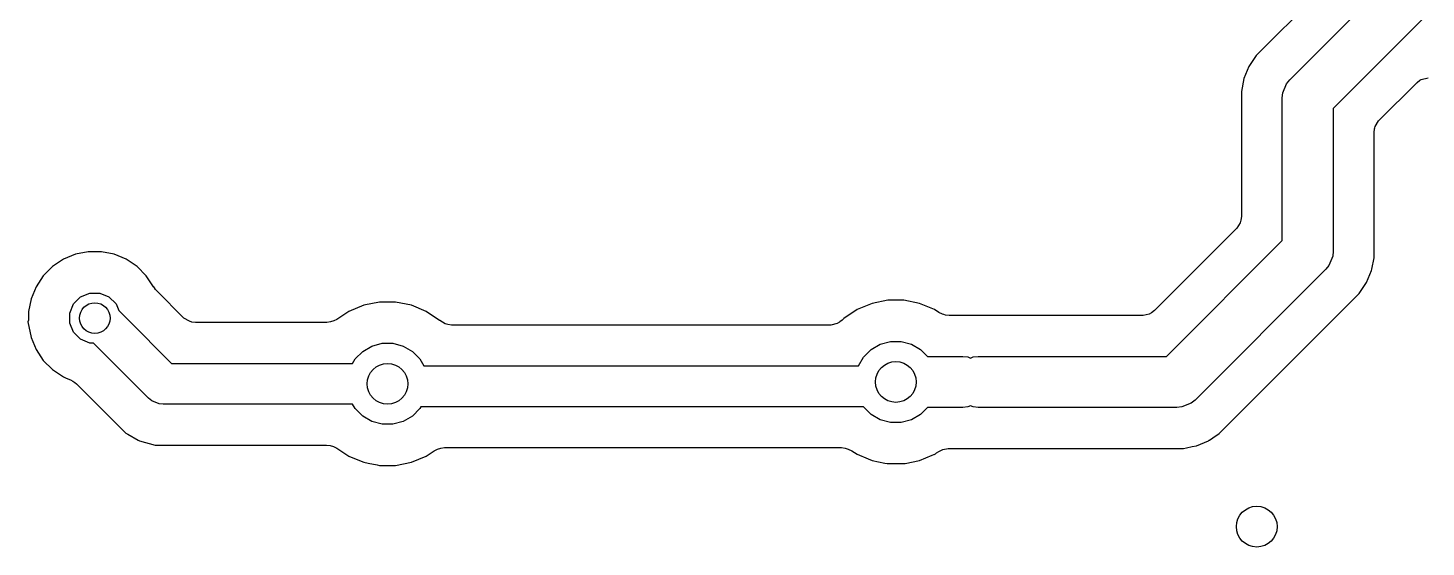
# Model space of a CAD drawing. Header units: inches. Extents: x 0.71 to 7.56, y -5.16 to -0.79.
# Drawn here: x 3.943 to 4.483, y -2.079 to -1.878 of the extents above; entities that cross this region are included whole.
import ezdxf

# ---------------------------------------------------------------- set-up
doc = ezdxf.new("R2010")
doc.units = ezdxf.units.IN
doc.header["$MEASUREMENT"] = 0
doc.layers.add('BLACK', color=250, linetype='CONTINUOUS')

msp = doc.modelspace()

# ---------------------------------------------------------------- linework, layer by layer
at = {"layer": 'BLACK', "linetype": 'CONTINUOUS'}
for p, q in [((4.43005, -1.89848), (4.46924, -1.85928)), ((4.44312, -1.86311), (4.41712, -1.88911)), ((4.48316, -1.8732), (4.44685, -1.90951)), ((4.41712, -1.88911), (4.41431, -1.89331)), ((4.41712, -1.88911), (4.41712, -1.88911)), ((4.41431, -1.89331), (4.41238, -1.89797)), ((4.41238, -1.89797), (4.4114, -1.90291)), ((4.41238, -1.89797), (4.41238, -1.89797)), ((4.41238, -1.89797), (4.41238, -1.89797)), ((4.42735, -1.90352), (4.42882, -1.89997)), ((4.42882, -1.89997), (4.43005, -1.89848)), ((4.42882, -1.89997), (4.42882, -1.89997)), ((4.46434, -1.91432), (4.47921, -1.89945)), ((4.47921, -1.89945), (4.48032, -1.89862)), ((4.48032, -1.89862), (4.48086, -1.89832)), ((4.48086, -1.89832), (4.48355, -1.89774)), ((4.4114, -1.90291), (4.4114, -1.95123)), ((4.42717, -1.90544), (4.42735, -1.90352)), ((4.42717, -1.96049), (4.42717, -1.90544)), ((4.44685, -1.90951), (4.44685, -1.96457)), ((4.46294, -1.91697), (4.46311, -1.9164)), ((4.46311, -1.9164), (4.46434, -1.91432)), ((4.46262, -1.91877), (4.46282, -1.91739)), ((4.46262, -1.96709), (4.46262, -1.91877)), ((4.46282, -1.91739), (4.46294, -1.91697)), ((4.41091, -1.9536), (4.40968, -1.95568)), ((4.4112, -1.95261), (4.41091, -1.9536)), ((4.4114, -1.95123), (4.4112, -1.95261)), ((4.4114, -1.95123), (4.4114, -1.95123)), ((4.4114, -1.95123), (4.4114, -1.95123)), ((4.40968, -1.95568), (4.37785, -1.98751)), ((3.96614, -1.96479), (3.96119, -1.96578)), ((3.97118, -1.96479), (3.96614, -1.96479)), ((3.96614, -1.96479), (3.96614, -1.96479)), ((3.96614, -1.96479), (3.96614, -1.96479)), ((3.97613, -1.96578), (3.97118, -1.96479)), ((3.97118, -1.96479), (3.97118, -1.96479)), ((3.97118, -1.96479), (3.97118, -1.96479)), ((4.38245, -2.0052), (4.42717, -1.96049)), ((4.44685, -1.96457), (4.44666, -1.96649)), ((3.95653, -1.96771), (3.95234, -1.97051)), ((3.96119, -1.96578), (3.95653, -1.96771)), ((3.95653, -1.96771), (3.95653, -1.96771)), ((3.96119, -1.96578), (3.96119, -1.96578)), ((3.96119, -1.96578), (3.96119, -1.96578)), ((3.98079, -1.96771), (3.97613, -1.96578)), ((3.97613, -1.96578), (3.97613, -1.96578)), ((3.97613, -1.96578), (3.97613, -1.96578)), ((3.98499, -1.97051), (3.98079, -1.96771)), ((3.98079, -1.96771), (3.98079, -1.96771)), ((3.98079, -1.96771), (3.98079, -1.96771)), ((4.44519, -1.97004), (4.44397, -1.97153)), ((4.44666, -1.96649), (4.44519, -1.97004)), ((4.44519, -1.97004), (4.44519, -1.97004)), ((4.46174, -1.97148), (4.46262, -1.96709)), ((3.94877, -1.97408), (3.94597, -1.97827)), ((3.95234, -1.97051), (3.94877, -1.97408)), ((3.94877, -1.97408), (3.94877, -1.97408)), ((3.94877, -1.97408), (3.94877, -1.97408)), ((3.95234, -1.97051), (3.95234, -1.97051)), ((3.95234, -1.97051), (3.95234, -1.97051)), ((3.98855, -1.97408), (3.98499, -1.97051)), ((3.98499, -1.97051), (3.98499, -1.97051)), ((3.98499, -1.97051), (3.98499, -1.97051)), ((3.99136, -1.97827), (3.98855, -1.97408)), ((3.98855, -1.97408), (3.98855, -1.97408)), ((3.98855, -1.97408), (3.98855, -1.97408)), ((4.44397, -1.97153), (4.39349, -2.02201)), ((4.4597, -1.9767), (4.46163, -1.97204)), ((4.46163, -1.97204), (4.46174, -1.97148)), ((3.94597, -1.97827), (3.94404, -1.98293)), ((3.94597, -1.97827), (3.94597, -1.97827)), ((3.96319, -1.98222), (3.96674, -1.98075)), ((3.96674, -1.98075), (3.97058, -1.98075)), ((3.97058, -1.98075), (3.97413, -1.98222)), ((3.99141, -1.97836), (3.99136, -1.97827)), ((3.99136, -1.97827), (3.99136, -1.97827)), ((3.99168, -1.97876), (3.99141, -1.97836)), ((3.9921, -1.97934), (3.99168, -1.97876)), ((3.99257, -1.97988), (3.9921, -1.97934)), ((4.00308, -1.99038), (3.99257, -1.97988)), ((4.40285, -2.03494), (4.4569, -1.98089)), ((4.4569, -1.98089), (4.4597, -1.9767)), ((3.94404, -1.98293), (3.94305, -1.98788)), ((3.94404, -1.98293), (3.94404, -1.98293)), ((3.94404, -1.98293), (3.94404, -1.98293)), ((3.95901, -1.98848), (3.96048, -1.98493)), ((3.96048, -1.98493), (3.96319, -1.98222)), ((3.97413, -1.98222), (3.97685, -1.98493)), ((3.97685, -1.98493), (3.97792, -1.98752)), ((4.0725, -1.98544), (4.06677, -1.98782)), ((4.07859, -1.98423), (4.0725, -1.98544)), ((4.0725, -1.98544), (4.0725, -1.98544)), ((4.0848, -1.98423), (4.07859, -1.98423)), ((4.07859, -1.98423), (4.07859, -1.98423)), ((4.07859, -1.98423), (4.07859, -1.98423)), ((4.09088, -1.98544), (4.0848, -1.98423)), ((4.0848, -1.98423), (4.0848, -1.98423)), ((4.0848, -1.98423), (4.0848, -1.98423)), ((4.09089, -1.98544), (4.09088, -1.98544)), ((4.09662, -1.98782), (4.09089, -1.98544)), ((4.26877, -1.98474), (4.26304, -1.98712)), ((4.26878, -1.98474), (4.26877, -1.98474)), ((4.27486, -1.98353), (4.26878, -1.98474)), ((4.28107, -1.98353), (4.27486, -1.98353)), ((4.27486, -1.98353), (4.27486, -1.98353)), ((4.27486, -1.98353), (4.27486, -1.98353)), ((4.28716, -1.98474), (4.28107, -1.98353)), ((4.28107, -1.98353), (4.28107, -1.98353)), ((4.28107, -1.98353), (4.28107, -1.98353)), ((4.2929, -1.98712), (4.28716, -1.98474)), ((4.28716, -1.98474), (4.28716, -1.98474)), ((3.94305, -1.99118), (3.94284, -1.99188)), ((3.94284, -1.99188), (3.94404, -1.99787)), ((3.94305, -1.98788), (3.94305, -1.99118)), ((3.95901, -1.99232), (3.95901, -1.98848)), ((3.97792, -1.98752), (3.98123, -1.99083)), ((3.98123, -1.99083), (3.99827, -2.00787)), ((4.00516, -1.99162), (4.00308, -1.99038)), ((4.00615, -1.99191), (4.00516, -1.99162)), ((4.00752, -1.99211), (4.00615, -1.99191)), ((4.05966, -1.99188), (4.05821, -1.99211)), ((4.06091, -1.99149), (4.05966, -1.99188)), ((4.06216, -1.99089), (4.06091, -1.99149)), ((4.06676, -1.98782), (4.06216, -1.99089)), ((4.06216, -1.99089), (4.06216, -1.99089)), ((4.06677, -1.98782), (4.06676, -1.98782)), ((4.06676, -1.98782), (4.06676, -1.98782)), ((4.10178, -1.99127), (4.09662, -1.98782)), ((4.09662, -1.98782), (4.09662, -1.98782)), ((4.09662, -1.98782), (4.09662, -1.98782)), ((4.09662, -1.98782), (4.09662, -1.98782)), ((4.09662, -1.98782), (4.09662, -1.98782)), ((4.10188, -1.99137), (4.10178, -1.99127)), ((4.10178, -1.99127), (4.10178, -1.99127)), ((4.10178, -1.99127), (4.10178, -1.99127)), ((4.10396, -1.9926), (4.10188, -1.99137)), ((4.25617, -1.992), (4.25526, -1.99249)), ((4.2564, -1.99182), (4.25617, -1.992)), ((4.25728, -1.99116), (4.2564, -1.99182)), ((4.25788, -1.99057), (4.25728, -1.99116)), ((4.26304, -1.98712), (4.25788, -1.99057)), ((4.25788, -1.99057), (4.25788, -1.99057)), ((4.25788, -1.99057), (4.25788, -1.99057)), ((4.26304, -1.98712), (4.26304, -1.98712)), ((4.26304, -1.98712), (4.26304, -1.98712)), ((4.29458, -1.98825), (4.2929, -1.98712)), ((4.2929, -1.98712), (4.2929, -1.98712)), ((4.29592, -1.98887), (4.29458, -1.98825)), ((4.29651, -1.98904), (4.29592, -1.98887)), ((4.29716, -1.98923), (4.29651, -1.98904)), ((4.29852, -1.98943), (4.29716, -1.98923)), ((4.29853, -1.98944), (4.29852, -1.98943)), ((4.3063, -1.98944), (4.29853, -1.98944)), ((4.30638, -1.98945), (4.3063, -1.98944)), ((4.3067, -1.98945), (4.30638, -1.98945)), ((4.30694, -1.98945), (4.3067, -1.98945)), ((4.30717, -1.98944), (4.30694, -1.98945)), ((4.37349, -1.98944), (4.30717, -1.98944)), ((4.37583, -1.98884), (4.37349, -1.98944)), ((4.37673, -1.98834), (4.37583, -1.98884)), ((4.37785, -1.98751), (4.37673, -1.98834)), ((3.96048, -1.99587), (3.95901, -1.99232)), ((3.96319, -1.99859), (3.96048, -1.99587)), ((4.05821, -1.99211), (4.00752, -1.99211)), ((4.10495, -1.99289), (4.10396, -1.9926)), ((4.10633, -1.99309), (4.10495, -1.99289)), ((4.25292, -1.99309), (4.10633, -1.99309)), ((4.25526, -1.99249), (4.25292, -1.99309)), ((3.94404, -1.99787), (3.94404, -1.99787)), ((3.94404, -1.99787), (3.94404, -1.99787)), ((3.94404, -1.99787), (3.94597, -2.00253)), ((3.94597, -2.00253), (3.94597, -2.00253)), ((3.94597, -2.00253), (3.94877, -2.00673)), ((3.96674, -2.00005), (3.96319, -1.99859)), ((3.96818, -2.00005), (3.96674, -2.00005)), ((3.97009, -2.00197), (3.96818, -2.00005)), ((3.98944, -2.02132), (3.97009, -2.00197)), ((4.07211, -2.00325), (4.07567, -2.0012)), ((4.07567, -2.0012), (4.07964, -2.00013)), ((4.07964, -2.00013), (4.08375, -2.00013)), ((4.08375, -2.00013), (4.08772, -2.0012)), ((4.08772, -2.0012), (4.09128, -2.00325)), ((4.26547, -2.00546), (4.26838, -2.00255)), ((4.26838, -2.00255), (4.27194, -2.0005)), ((4.27194, -2.0005), (4.27591, -1.99943)), ((4.27591, -1.99943), (4.28002, -1.99943)), ((4.28002, -1.99943), (4.28399, -2.0005)), ((4.28399, -2.0005), (4.28755, -2.00255)), ((4.28755, -2.00255), (4.29021, -2.0052)), ((3.94877, -2.00673), (3.94877, -2.00673)), ((3.94877, -2.00673), (3.94877, -2.00673)), ((3.94877, -2.00673), (3.95234, -2.01029)), ((3.99827, -2.00787), (4.06821, -2.00787)), ((4.06821, -2.00787), (4.0692, -2.00616)), ((4.0692, -2.00616), (4.07211, -2.00325)), ((4.09128, -2.00325), (4.09419, -2.00616)), ((4.09419, -2.00616), (4.09574, -2.00886)), ((4.26351, -2.00886), (4.26547, -2.00546)), ((4.29021, -2.0052), (4.30378, -2.0052)), ((4.30378, -2.0052), (4.3057, -2.00539)), ((4.3057, -2.00539), (4.30675, -2.00583)), ((4.30675, -2.00583), (4.3078, -2.00539)), ((4.3078, -2.00539), (4.30972, -2.0052)), ((4.30972, -2.0052), (4.38245, -2.0052)), ((3.95234, -2.01029), (3.95234, -2.01029)), ((3.95234, -2.01029), (3.95234, -2.01029)), ((3.95234, -2.01029), (3.95653, -2.0131)), ((3.95653, -2.0131), (3.95653, -2.0131)), ((3.95653, -2.0131), (3.95653, -2.0131)), ((3.95653, -2.0131), (3.95756, -2.01352)), ((3.95756, -2.01352), (3.95927, -2.01423)), ((4.09574, -2.00886), (4.26351, -2.00886)), ((3.95927, -2.01423), (3.96012, -2.01468)), ((3.96012, -2.01468), (3.9609, -2.01521)), ((3.9609, -2.01521), (3.96164, -2.01582)), ((3.96164, -2.01582), (3.98049, -2.03467)), ((3.99063, -2.0223), (3.98944, -2.02132)), ((3.99347, -2.02347), (3.99063, -2.0223)), ((3.99501, -2.02362), (3.99347, -2.02347)), ((4.06821, -2.02362), (3.99501, -2.02362)), ((4.0692, -2.02533), (4.06821, -2.02362)), ((4.30675, -2.02426), (4.3057, -2.0247)), ((4.3078, -2.0247), (4.30675, -2.02426)), ((4.392, -2.02323), (4.38845, -2.0247)), ((4.39349, -2.02201), (4.392, -2.02323)), ((4.392, -2.02323), (4.392, -2.02323)), ((4.07211, -2.02824), (4.0692, -2.02533)), ((4.07567, -2.0303), (4.07211, -2.02824)), ((4.09128, -2.02824), (4.08772, -2.0303)), ((4.09419, -2.02533), (4.09128, -2.02824)), ((4.09461, -2.02461), (4.09419, -2.02533)), ((4.26546, -2.02461), (4.09461, -2.02461)), ((4.26547, -2.02463), (4.26546, -2.02461)), ((4.26838, -2.02754), (4.26547, -2.02463)), ((4.27194, -2.0296), (4.26838, -2.02754)), ((4.27591, -2.03066), (4.27194, -2.0296)), ((4.28399, -2.0296), (4.28002, -2.03066)), ((4.28755, -2.02754), (4.28399, -2.0296)), ((4.29021, -2.02489), (4.28755, -2.02754)), ((4.30378, -2.02489), (4.29021, -2.02489)), ((4.3057, -2.0247), (4.30378, -2.02489)), ((4.30972, -2.02489), (4.3078, -2.0247)), ((4.38653, -2.02489), (4.30972, -2.02489)), ((4.38845, -2.0247), (4.38653, -2.02489)), ((3.98049, -2.03467), (3.98051, -2.03468)), ((3.98051, -2.03468), (3.98062, -2.03474)), ((3.98062, -2.03474), (3.98142, -2.0352)), ((3.98142, -2.0352), (3.98539, -2.03749)), ((4.07964, -2.03136), (4.07567, -2.0303)), ((4.08375, -2.03136), (4.07964, -2.03136)), ((4.08772, -2.0303), (4.08375, -2.03136)), ((4.28002, -2.03066), (4.27591, -2.03066)), ((4.40032, -2.03663), (4.40285, -2.03494)), ((3.98539, -2.03749), (3.98539, -2.03749)), ((3.98539, -2.03749), (3.98588, -2.03778)), ((3.98588, -2.03778), (3.9919, -2.03939)), ((3.9919, -2.03939), (3.9919, -2.03939)), ((3.9919, -2.03939), (3.99842, -2.03939)), ((3.99842, -2.03939), (3.99849, -2.03939)), ((3.99849, -2.03939), (3.9985, -2.03939)), ((3.9985, -2.03939), (4.05817, -2.03939)), ((4.05817, -2.03939), (4.05954, -2.03959)), ((4.05954, -2.03959), (4.06079, -2.03996)), ((4.06079, -2.03996), (4.06213, -2.04058)), ((4.06213, -2.04058), (4.06676, -2.04368)), ((4.101, -2.04099), (4.10225, -2.0406)), ((4.10225, -2.0406), (4.10371, -2.04037)), ((4.10371, -2.04037), (4.25696, -2.04037)), ((4.25696, -2.04037), (4.25834, -2.04057)), ((4.25834, -2.04057), (4.25959, -2.04094)), ((4.38905, -2.04066), (4.39018, -2.04043)), ((4.39018, -2.04043), (4.39238, -2.03999)), ((4.39238, -2.03999), (4.394, -2.03967)), ((4.394, -2.03967), (4.39866, -2.03774)), ((4.39866, -2.03774), (4.39894, -2.03756)), ((4.39894, -2.03756), (4.39903, -2.03749)), ((4.39903, -2.03749), (4.40032, -2.03663)), ((4.06676, -2.04368), (4.06676, -2.04368)), ((4.06676, -2.04368), (4.06676, -2.04368)), ((4.06676, -2.04368), (4.06677, -2.04368)), ((4.06677, -2.04368), (4.07212, -2.0459)), ((4.07212, -2.0459), (4.0725, -2.04605)), ((4.09089, -2.04605), (4.09662, -2.04368)), ((4.09662, -2.04368), (4.09893, -2.04214)), ((4.09662, -2.04368), (4.09662, -2.04368)), ((4.09662, -2.04368), (4.09662, -2.04368)), ((4.09893, -2.04214), (4.09975, -2.04159)), ((4.09975, -2.04159), (4.101, -2.04099)), ((4.25959, -2.04094), (4.26093, -2.04156)), ((4.26093, -2.04156), (4.26096, -2.04159)), ((4.26096, -2.04159), (4.26304, -2.04297)), ((4.26304, -2.04297), (4.26304, -2.04297)), ((4.26304, -2.04297), (4.26304, -2.04297)), ((4.26304, -2.04297), (4.26304, -2.04297)), ((4.26304, -2.04297), (4.26304, -2.04297)), ((4.26304, -2.04297), (4.26733, -2.04475)), ((4.26733, -2.04475), (4.26877, -2.04535)), ((4.26877, -2.04535), (4.26877, -2.04535)), ((4.26877, -2.04535), (4.26878, -2.04535)), ((4.26878, -2.04535), (4.27374, -2.04634)), ((4.28154, -2.04647), (4.28716, -2.04535)), ((4.28716, -2.04535), (4.29205, -2.04333)), ((4.29205, -2.04333), (4.29264, -2.04308)), ((4.29264, -2.04308), (4.29275, -2.04304)), ((4.29275, -2.04304), (4.2928, -2.04302)), ((4.2928, -2.04302), (4.29299, -2.04294)), ((4.29299, -2.04294), (4.29328, -2.04282)), ((4.29328, -2.04282), (4.2937, -2.04244)), ((4.2937, -2.04244), (4.29455, -2.04187)), ((4.29455, -2.04187), (4.2958, -2.04127)), ((4.2958, -2.04127), (4.29581, -2.04127)), ((4.29581, -2.04127), (4.29584, -2.04126)), ((4.29584, -2.04126), (4.29614, -2.04112)), ((4.29584, -2.04126), (4.29584, -2.04126)), ((4.29614, -2.04112), (4.29821, -2.04066)), ((4.29821, -2.04066), (4.30681, -2.04066)), ((4.30681, -2.04066), (4.30682, -2.04066)), ((4.30682, -2.04066), (4.30696, -2.04066)), ((4.30696, -2.04066), (4.30696, -2.04066)), ((4.30696, -2.04066), (4.38905, -2.04066)), ((4.38905, -2.04066), (4.38905, -2.04066)), ((4.0725, -2.04605), (4.0725, -2.04605)), ((4.0725, -2.04605), (4.07423, -2.0464)), ((4.07423, -2.0464), (4.07765, -2.04708)), ((4.07765, -2.04708), (4.07859, -2.04726)), ((4.07859, -2.04726), (4.07859, -2.04726)), ((4.07859, -2.04726), (4.07859, -2.04726)), ((4.07859, -2.04726), (4.0848, -2.04726)), ((4.0848, -2.04726), (4.09089, -2.04605)), ((4.0848, -2.04726), (4.0848, -2.04726)), ((4.27374, -2.04634), (4.27456, -2.0465)), ((4.27456, -2.0465), (4.27467, -2.04653)), ((4.27467, -2.04653), (4.27486, -2.04656)), ((4.27486, -2.04656), (4.28107, -2.04656)), ((4.28107, -2.04656), (4.28123, -2.04656)), ((4.28123, -2.04656), (4.28154, -2.04647))]:
    msp.add_line(p, q, dxfattribs=at)
at = {"layer": 'BLACK'}
for centre, radius in [((3.96866, -1.9904), 0.00591), ((4.08169, -2.01575), 0.00787), ((4.27797, -2.01505), 0.00787), ((4.41732, -2.07087), 0.00787)]:
    msp.add_circle(centre, radius, dxfattribs=at)
at = {"layer": 'WHITE'}
for centre, radius in [((3.96866, -1.9904), 0.00591), ((4.08169, -2.01575), 0.00787), ((4.27797, -2.01505), 0.00787), ((4.41732, -2.07087), 0.00787)]:
    msp.add_circle(centre, radius, dxfattribs=at)

doc.saveas('drawing.dxf')
